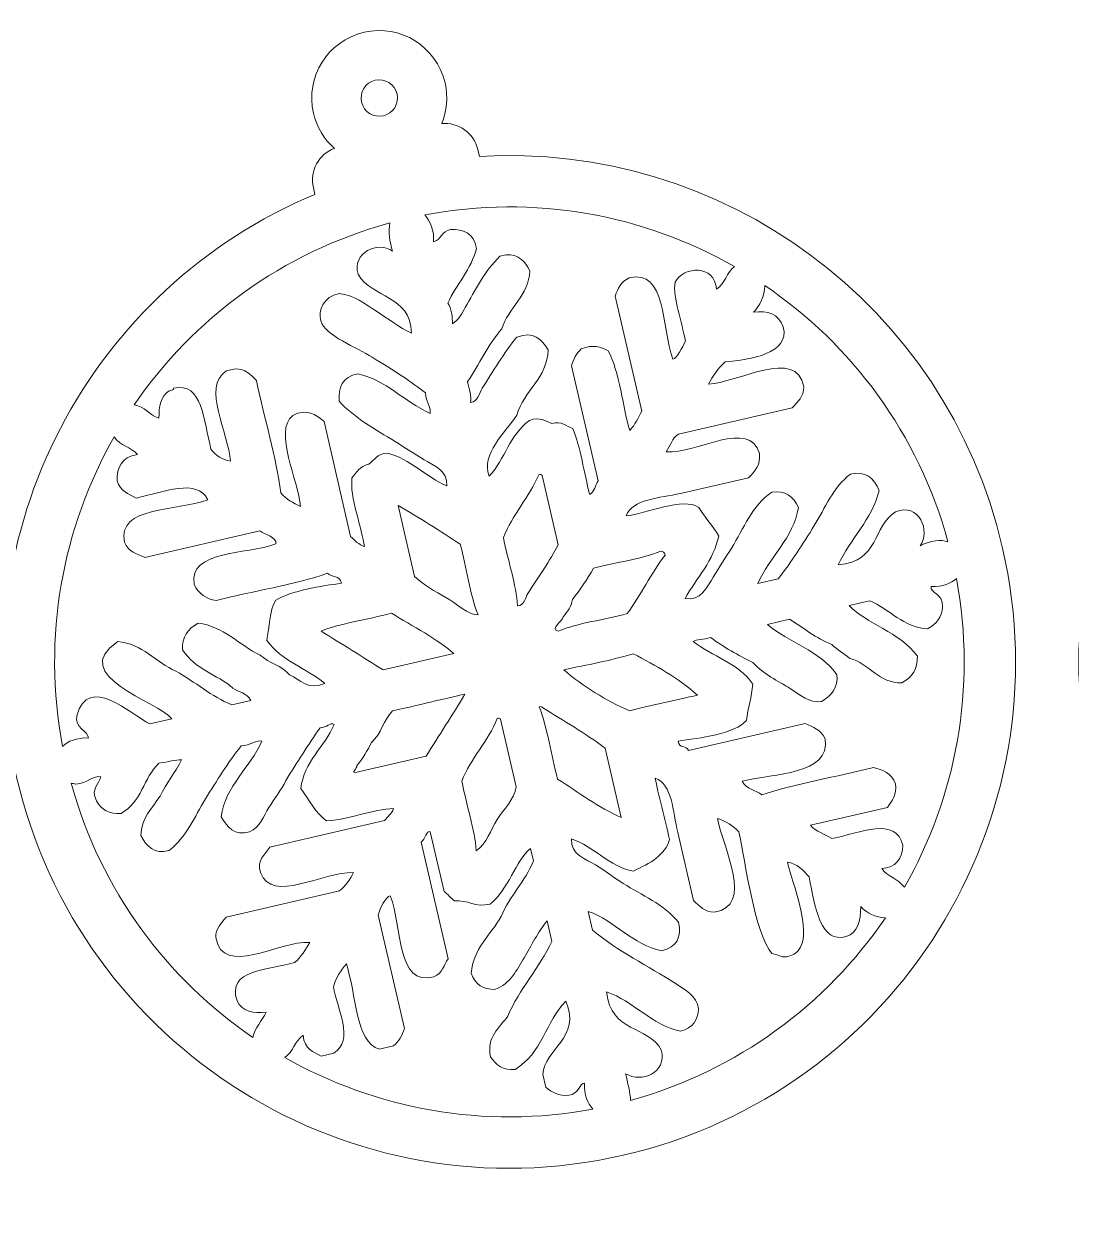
# Model space of a CAD drawing. Header units: millimetres. Extents: x -519 to -76, y -665 to -462.
# Drawn here: x -426.2 to -339.8, y -665 to -566.6 of the extents above; entities that cross this region are included whole.
import ezdxf

# ---------------------------------------------------------------- set-up
doc = ezdxf.new("R2010")
doc.units = ezdxf.units.MM
doc.header["$MEASUREMENT"] = 0
doc.layers.add('layer 1', color=7, linetype='Continuous')

msp = doc.modelspace()

# ---------------------------------------------------------------- linework, layer by layer
at = {"layer": 'layer 1', "color": 1, "lineweight": 9}
for points, knots in [([(-388.6012, -577.5277), (-368.6248, -576.3149), (-350.1087, -589.6522), (-345.457, -609.8007), (-340.272, -632.2591), (-354.2751, -654.6685), (-376.7335, -659.8534), (-399.1919, -665.0383), (-421.6012, -651.0354), (-426.7861, -628.577), (-431.4377, -608.4287), (-420.6426, -588.3243), (-402.1559, -580.6572), (-402.1559, -580.6572), (-402.287, -580.0894), (-402.287, -580.0894), (-402.603, -578.7212), (-401.8389, -577.3444), (-400.5591, -576.8607), (-401.3883, -576.1213), (-402.005, -575.1271), (-402.2739, -573.9623), (-402.9653, -570.9677), (-401.098, -567.9798), (-398.1038, -567.2885), (-395.1092, -566.5972), (-392.1213, -568.4642), (-391.4298, -571.4587), (-391.161, -572.6236), (-391.2793, -573.7874), (-391.7006, -574.8155), (-390.3381, -574.6891), (-389.0481, -575.592), (-388.7323, -576.96), (-388.7323, -576.96), (-388.6012, -577.5277), (-388.6012, -577.5277)], [0, 0, 0, 0, 0.0833333, 0.0833333, 0.0833333, 0.1666667, 0.1666667, 0.1666667, 0.25, 0.25, 0.25, 0.3333333, 0.3333333, 0.3333333, 0.4166667, 0.4166667, 0.4166667, 0.5, 0.5, 0.5, 0.5833333, 0.5833333, 0.5833333, 0.6666667, 0.6666667, 0.6666667, 0.75, 0.75, 0.75, 0.8333333, 0.8333333, 0.8333333, 0.9166667, 0.9166667, 0.9166667, 1, 1, 1, 1]), ([(-299.8983, -577.5278), (-279.9216, -576.3149), (-261.4057, -589.6523), (-256.7541, -609.8009), (-251.5691, -632.2592), (-265.5721, -654.6685), (-288.0304, -659.8535), (-310.4887, -665.0384), (-332.8979, -651.0355), (-338.0828, -628.5771), (-342.7345, -608.4286), (-331.9394, -588.3243), (-313.453, -580.6572), (-313.453, -580.6572), (-313.5841, -580.0894), (-313.5841, -580.0894), (-313.9, -578.7213), (-313.1361, -577.3444), (-311.8561, -576.8607), (-312.6855, -576.1213), (-313.3019, -575.1271), (-313.5709, -573.9623), (-314.2622, -570.9677), (-312.3952, -567.9798), (-309.4007, -567.2885), (-306.4063, -566.5972), (-303.4183, -568.4642), (-302.727, -571.4587), (-302.458, -572.6236), (-302.5764, -573.7874), (-302.9975, -574.8155), (-301.6353, -574.6892), (-300.3452, -575.592), (-300.0293, -576.96), (-300.0293, -576.96), (-299.8983, -577.5278), (-299.8983, -577.5278)], [0, 0, 0, 0, 0.0833333, 0.0833333, 0.0833333, 0.1666667, 0.1666667, 0.1666667, 0.25, 0.25, 0.25, 0.3333333, 0.3333333, 0.3333333, 0.4166667, 0.4166667, 0.4166667, 0.5, 0.5, 0.5, 0.5833333, 0.5833333, 0.5833333, 0.6666667, 0.6666667, 0.6666667, 0.75, 0.75, 0.75, 0.8333333, 0.8333333, 0.8333333, 0.9166667, 0.9166667, 0.9166667, 1, 1, 1, 1]), ([(-397.1894, -571.249), (-396.3822, -571.0626), (-395.5766, -571.5659), (-395.3903, -572.373), (-395.204, -573.1802), (-395.7074, -573.9857), (-396.5146, -574.1721), (-397.3218, -574.3584), (-398.1272, -573.8551), (-398.3135, -573.0479), (-398.4999, -572.2408), (-397.9967, -571.4353), (-397.1894, -571.249)], [0, 0, 0, 0, 0.25, 0.25, 0.25, 0.5, 0.5, 0.5, 0.75, 0.75, 0.75, 1, 1, 1, 1]), ([(-393.106, -582.3478), (-392.6255, -582.8714), (-392.3109, -583.6379), (-392.3757, -584.5541), (-391.6655, -584.3712), (-391.7757, -583.6736), (-390.9709, -583.5439), (-389.9227, -583.5287), (-389.061, -583.8079), (-388.8304, -585.1046), (-389.2792, -586.8277), (-390.477, -588.0783), (-391.2066, -589.6183), (-390.8727, -590.048), (-390.8253, -590.7768), (-390.8158, -591.3111), (-390.3159, -591.0487), (-390.0291, -590.419), (-389.7622, -589.9709), (-388.9475, -588.6091), (-388.1871, -586.9682), (-386.9036, -585.7566), (-386.9036, -585.7566), (-386.3811, -585.6359), (-386.3811, -585.6359), (-385.4008, -585.5405), (-384.8451, -586.1324), (-384.4365, -586.9638), (-384.5103, -588.9906), (-386.2264, -589.9926), (-386.755, -591.7395), (-387.9263, -593.0454), (-388.5741, -594.6782), (-389.5808, -596.0847), (-389.4499, -596.6866), (-389.2289, -597.3427), (-389.317, -597.8033), (-388.7377, -597.7845), (-388.6226, -597.0433), (-388.3622, -596.6254), (-387.5402, -595.3072), (-386.5438, -593.6837), (-385.5063, -592.4085), (-384.1146, -591.9066), (-383.4821, -592.6116), (-382.9375, -593.4571), (-382.9589, -595.7783), (-384.9516, -596.8682), (-385.5206, -598.8427), (-386.4671, -600.348), (-388.5181, -602.0272), (-387.7811, -603.8794), (-386.4789, -602.4692), (-386.1115, -600.476), (-384.4639, -599.2819), (-383.5999, -598.968), (-383.1567, -599.325), (-382.6293, -599.5422), (-381.8096, -599.3021), (-381.433, -599.7641), (-380.8859, -599.9611), (-380.2459, -601.484), (-379.9785, -603.6044), (-379.4978, -605.3854), (-379.0661, -605.1389), (-379.0688, -604.622), (-378.8006, -604.2666), (-378.8006, -604.2666), (-380.9892, -594.7869), (-380.9892, -594.7869), (-380.8819, -594.2229), (-380.5555, -593.7981), (-380.2171, -593.3789), (-379.2102, -593.005), (-378.5652, -593.2192), (-377.9887, -593.5442), (-377.0548, -595.1063), (-376.7288, -598.4703), (-376.2036, -600.1097), (-375.7574, -599.6498), (-375.5048, -599.068), (-375.203, -598.5127), (-375.203, -598.5127), (-377.3921, -589.0309), (-377.3921, -589.0309), (-377.186, -588.4199), (-376.9184, -587.846), (-376.2328, -587.5327), (-373.1585, -586.7617), (-373.603, -591.622), (-372.6368, -594.2249), (-372.2674, -594.1933), (-371.8749, -593.2222), (-371.6067, -592.757), (-371.8863, -591.1379), (-372.663, -589.2091), (-372.4604, -587.8923), (-371.7669, -586.5606), (-369.1747, -586.3918), (-369.0385, -588.4708), (-368.3133, -587.9945), (-368.2499, -587.1061), (-367.5646, -586.6048), (-375.0613, -582.3339), (-384.0414, -580.623), (-393.106, -582.3478)], [0, 0, 0, 0, 0.0285714, 0.0285714, 0.0285714, 0.0571429, 0.0571429, 0.0571429, 0.0857143, 0.0857143, 0.0857143, 0.1142857, 0.1142857, 0.1142857, 0.1428571, 0.1428571, 0.1428571, 0.1714286, 0.1714286, 0.1714286, 0.2, 0.2, 0.2, 0.2285714, 0.2285714, 0.2285714, 0.2571429, 0.2571429, 0.2571429, 0.2857143, 0.2857143, 0.2857143, 0.3142857, 0.3142857, 0.3142857, 0.3428571, 0.3428571, 0.3428571, 0.3714286, 0.3714286, 0.3714286, 0.4, 0.4, 0.4, 0.4285714, 0.4285714, 0.4285714, 0.4571429, 0.4571429, 0.4571429, 0.4857143, 0.4857143, 0.4857143, 0.5142857, 0.5142857, 0.5142857, 0.5428571, 0.5428571, 0.5428571, 0.5714286, 0.5714286, 0.5714286, 0.6, 0.6, 0.6, 0.6285714, 0.6285714, 0.6285714, 0.6571429, 0.6571429, 0.6571429, 0.6857143, 0.6857143, 0.6857143, 0.7142857, 0.7142857, 0.7142857, 0.7428571, 0.7428571, 0.7428571, 0.7714286, 0.7714286, 0.7714286, 0.8, 0.8, 0.8, 0.8285714, 0.8285714, 0.8285714, 0.8571429, 0.8571429, 0.8571429, 0.8857143, 0.8857143, 0.8857143, 0.9142857, 0.9142857, 0.9142857, 0.9428571, 0.9428571, 0.9428571, 0.9714286, 0.9714286, 0.9714286, 1, 1, 1, 1]), ([(-417.0636, -598.0063), (-416.2211, -598.1115), (-415.7914, -598.8705), (-415.0186, -599.0861), (-415.0253, -598.1565), (-414.9174, -597.2968), (-414.1694, -596.8387), (-413.9844, -596.8064), (-413.7949, -596.7732), (-413.8115, -596.6201), (-411.4093, -596.1), (-411.337, -599.3042), (-410.7305, -601.6533), (-410.3257, -602.1849), (-409.7917, -602.5175), (-409.1341, -602.651), (-409.2756, -600.3168), (-411.492, -596.5405), (-409.4836, -595.2092), (-409.4836, -595.2092), (-408.7031, -595.0291), (-408.7031, -595.0291), (-407.9222, -595.0226), (-407.4534, -595.5175), (-406.9773, -595.9974), (-406.3635, -599.0491), (-405.326, -602.364), (-404.9773, -605.2508), (-404.5471, -605.8058), (-403.935, -606.0751), (-403.3483, -606.3766), (-403.4955, -604.3057), (-405.6252, -600.1782), (-403.9856, -598.8663), (-402.8839, -598.2965), (-402.0745, -598.7533), (-401.4103, -599.3632), (-401.4103, -599.3632), (-399.2213, -608.8452), (-399.2213, -608.8452), (-398.8708, -609.1725), (-398.5451, -609.5449), (-398.0719, -609.6735), (-398.2519, -608.296), (-399.3165, -605.5185), (-399.1028, -604.0305), (-398.7436, -603.5877), (-398.4843, -603.0794), (-397.7222, -602.8905), (-397.2219, -602.5745), (-397.1138, -602.013), (-396.1524, -601.9804), (-394.283, -602.483), (-392.9954, -603.9231), (-391.285, -604.6883), (-391.1866, -603.3904), (-392.3677, -603.015), (-393.1567, -602.5218), (-393.9487, -602.0244), (-394.8151, -601.4855), (-395.5552, -601.0211), (-397.167, -600.0134), (-398.8895, -599.0959), (-400.1491, -597.7052), (-400.2417, -596.5772), (-399.9053, -595.712), (-398.6239, -595.437), (-396.3532, -595.9218), (-394.7635, -597.7455), (-392.6646, -598.7123), (-392.5357, -598.3332), (-393.0281, -597.713), (-393.0547, -597.0225), (-394.1275, -596.1206), (-395.6422, -595.1891), (-397.4344, -594.0689), (-398.688, -593.288), (-401.3309, -592.2893), (-401.6785, -591.0808), (-401.9284, -590.2419), (-401.4542, -589.0624), (-400.1526, -588.8153), (-398.9613, -588.946), (-398.0059, -589.7101), (-397.0769, -590.2905), (-396.119, -590.8917), (-395.2334, -591.6185), (-394.1933, -592.0908), (-394.2624, -588.9336), (-397.4633, -589.2513), (-398.6044, -587.222), (-399.1258, -585.4719), (-396.9615, -584.4337), (-395.7532, -585.3339), (-395.9883, -584.5983), (-396.1486, -583.7206), (-395.9727, -583.0088), (-404.873, -585.426), (-412.195, -590.8899), (-417.0636, -598.0063)], [0, 0, 0, 0, 0.030303, 0.030303, 0.030303, 0.0606061, 0.0606061, 0.0606061, 0.0909091, 0.0909091, 0.0909091, 0.1212121, 0.1212121, 0.1212121, 0.1515152, 0.1515152, 0.1515152, 0.1818182, 0.1818182, 0.1818182, 0.2121212, 0.2121212, 0.2121212, 0.2424242, 0.2424242, 0.2424242, 0.2727273, 0.2727273, 0.2727273, 0.3030303, 0.3030303, 0.3030303, 0.3333333, 0.3333333, 0.3333333, 0.3636364, 0.3636364, 0.3636364, 0.3939394, 0.3939394, 0.3939394, 0.4242424, 0.4242424, 0.4242424, 0.4545455, 0.4545455, 0.4545455, 0.4848485, 0.4848485, 0.4848485, 0.5151515, 0.5151515, 0.5151515, 0.5454545, 0.5454545, 0.5454545, 0.5757576, 0.5757576, 0.5757576, 0.6060606, 0.6060606, 0.6060606, 0.6363636, 0.6363636, 0.6363636, 0.6666667, 0.6666667, 0.6666667, 0.6969697, 0.6969697, 0.6969697, 0.7272727, 0.7272727, 0.7272727, 0.7575758, 0.7575758, 0.7575758, 0.7878788, 0.7878788, 0.7878788, 0.8181818, 0.8181818, 0.8181818, 0.8484848, 0.8484848, 0.8484848, 0.8787879, 0.8787879, 0.8787879, 0.9090909, 0.9090909, 0.9090909, 0.9393939, 0.9393939, 0.9393939, 0.969697, 0.969697, 0.969697, 1, 1, 1, 1]), ([(-365.0475, -588.1737), (-365.0767, -588.9796), (-365.4597, -589.8607), (-366.0045, -590.3697), (-364.8379, -590.22), (-363.9185, -590.4722), (-363.5325, -591.576), (-363.0007, -593.8095), (-366.233, -594.2463), (-368.3379, -594.4653), (-368.9248, -594.9878), (-369.3447, -595.6179), (-369.7012, -596.282), (-367.4362, -596.2448), (-362.3732, -593.2001), (-361.8454, -596.5236), (-361.8408, -597.3068), (-362.3341, -597.7723), (-362.8156, -598.252), (-362.8156, -598.252), (-372.1641, -600.4103), (-372.1641, -600.4103), (-372.7467, -600.7503), (-372.8405, -601.3959), (-373.1932, -601.8782), (-370.6962, -602.0272), (-366.2937, -599.135), (-365.5036, -602.0189), (-365.3831, -602.9436), (-365.863, -603.4976), (-366.413, -604.0056), (-366.413, -604.0056), (-371.999, -605.2952), (-371.999, -605.2952), (-373.7498, -605.6994), (-375.9771, -605.7491), (-376.4904, -607.1544), (-374.8992, -606.9868), (-371.7806, -605.5702), (-370.4978, -606.4564), (-369.9883, -607.3024), (-369.3588, -607.9573), (-368.8601, -608.8133), (-369.2703, -610.8504), (-370.6869, -612.2633), (-371.6353, -613.9663), (-370.3532, -614.2492), (-369.7805, -612.9534), (-369.3086, -612.1987), (-368.8073, -611.3999), (-368.2696, -610.5398), (-367.8072, -609.8031), (-366.8081, -608.201), (-366.1049, -606.2993), (-364.49, -605.2054), (-363.3693, -605.008), (-362.7104, -605.5494), (-362.2865, -606.4742), (-362.7126, -608.9849), (-364.6842, -610.5336), (-365.6288, -612.7182), (-365.6288, -612.7182), (-363.9445, -612.3293), (-363.9445, -612.3293), (-362.8384, -610.9475), (-361.9162, -609.4409), (-360.9813, -607.9526), (-360.0825, -606.5068), (-359.4311, -604.8008), (-357.999, -603.7068), (-356.7412, -603.4113), (-356.0559, -604.0348), (-355.6286, -605.0757), (-356.2234, -607.4463), (-358.03, -609.0637), (-359.0044, -611.1888), (-355.5571, -610.8996), (-356.225, -608.0392), (-354.2697, -606.8137), (-352.3253, -606.0101), (-351.3582, -608.4206), (-352.2527, -609.6301), (-351.3299, -609.1357), (-350.5474, -609.0868), (-349.9535, -609.2928), (-352.389, -600.368), (-357.8901, -593.0336), (-365.0475, -588.1737)], [0, 0, 0, 0, 0.0344828, 0.0344828, 0.0344828, 0.0689655, 0.0689655, 0.0689655, 0.1034483, 0.1034483, 0.1034483, 0.137931, 0.137931, 0.137931, 0.1724138, 0.1724138, 0.1724138, 0.2068966, 0.2068966, 0.2068966, 0.2413793, 0.2413793, 0.2413793, 0.2758621, 0.2758621, 0.2758621, 0.3103448, 0.3103448, 0.3103448, 0.3448276, 0.3448276, 0.3448276, 0.3793103, 0.3793103, 0.3793103, 0.4137931, 0.4137931, 0.4137931, 0.4482759, 0.4482759, 0.4482759, 0.4827586, 0.4827586, 0.4827586, 0.5172414, 0.5172414, 0.5172414, 0.5517241, 0.5517241, 0.5517241, 0.5862069, 0.5862069, 0.5862069, 0.6206897, 0.6206897, 0.6206897, 0.6551724, 0.6551724, 0.6551724, 0.6896552, 0.6896552, 0.6896552, 0.7241379, 0.7241379, 0.7241379, 0.7586207, 0.7586207, 0.7586207, 0.7931034, 0.7931034, 0.7931034, 0.8275862, 0.8275862, 0.8275862, 0.862069, 0.862069, 0.862069, 0.8965517, 0.8965517, 0.8965517, 0.9310345, 0.9310345, 0.9310345, 0.9655172, 0.9655172, 0.9655172, 1, 1, 1, 1]), ([(-422.9632, -626.1714), (-422.5271, -625.7183), (-421.822, -625.4154), (-420.8332, -625.4632), (-420.8019, -624.949), (-422.0455, -624.5689), (-421.8021, -623.6348), (-420.8315, -620.1076), (-417.4097, -623.5094), (-415.7689, -624.294), (-415.7689, -624.294), (-413.9473, -623.8734), (-413.9473, -623.8734), (-415.1207, -622.4555), (-422.6197, -620.3251), (-418.4242, -617.521), (-416.4033, -617.6632), (-415.2665, -619.223), (-413.617, -619.9654), (-412.0373, -620.8198), (-410.696, -622.0524), (-409.0151, -622.7347), (-409.0151, -622.7347), (-407.4518, -622.3738), (-407.4518, -622.3738), (-407.7645, -621.7471), (-408.4295, -621.6872), (-408.9198, -621.3437), (-410.2468, -620.1984), (-412.0449, -619.8269), (-413.0668, -618.1977), (-413.1686, -617.1353), (-412.6117, -616.4832), (-411.7995, -615.9916), (-409.7055, -616.2523), (-408.4063, -617.7911), (-406.6739, -618.6379), (-405.939, -619.3001), (-404.9039, -619.4833), (-404.2463, -620.2648), (-403.3417, -620.5973), (-402.8396, -621.5708), (-401.3492, -620.9649), (-402.8813, -619.68), (-404.8825, -619.1498), (-406.1331, -617.4183), (-405.9173, -616.2961), (-405.9242, -615.0301), (-405.3966, -614.1024), (-404.1537, -613.3248), (-401.5588, -612.9147), (-399.973, -612.7112), (-400.0907, -612.015), (-400.7902, -612.244), (-401.1194, -611.8824), (-403.8706, -612.8296), (-407.2944, -613.3582), (-410.3134, -614.1407), (-411.1081, -613.9939), (-411.7551, -613.6062), (-412.1317, -612.7838), (-412.5903, -609.9752), (-407.8873, -610.395), (-405.3748, -609.4462), (-405.2846, -608.935), (-406.2953, -608.672), (-406.7161, -608.3872), (-406.7161, -608.3872), (-416.1979, -610.5762), (-416.1979, -610.5762), (-416.8217, -610.2696), (-417.5489, -610.1334), (-417.858, -609.3157), (-418.4988, -606.3205), (-413.561, -606.8132), (-411.0018, -605.8171), (-411.8688, -604.0052), (-414.6229, -605.2068), (-416.9149, -605.6802), (-417.5187, -605.3421), (-418.2061, -605.1378), (-418.4752, -604.2606), (-418.4818, -603.1811), (-418.1692, -602.3035), (-416.7849, -602.0933), (-417.3309, -601.454), (-418.2402, -601.401), (-418.7025, -600.6262), (-422.9754, -608.1232), (-424.6878, -617.1048), (-422.9632, -626.1714)], [0, 0, 0, 0, 0.0333333, 0.0333333, 0.0333333, 0.0666667, 0.0666667, 0.0666667, 0.1, 0.1, 0.1, 0.1333333, 0.1333333, 0.1333333, 0.1666667, 0.1666667, 0.1666667, 0.2, 0.2, 0.2, 0.2333333, 0.2333333, 0.2333333, 0.2666667, 0.2666667, 0.2666667, 0.3, 0.3, 0.3, 0.3333333, 0.3333333, 0.3333333, 0.3666667, 0.3666667, 0.3666667, 0.4, 0.4, 0.4, 0.4333333, 0.4333333, 0.4333333, 0.4666667, 0.4666667, 0.4666667, 0.5, 0.5, 0.5, 0.5333333, 0.5333333, 0.5333333, 0.5666667, 0.5666667, 0.5666667, 0.6, 0.6, 0.6, 0.6333333, 0.6333333, 0.6333333, 0.6666667, 0.6666667, 0.6666667, 0.7, 0.7, 0.7, 0.7333333, 0.7333333, 0.7333333, 0.7666667, 0.7666667, 0.7666667, 0.8, 0.8, 0.8, 0.8333333, 0.8333333, 0.8333333, 0.8666667, 0.8666667, 0.8666667, 0.9, 0.9, 0.9, 0.9333333, 0.9333333, 0.9333333, 0.9666667, 0.9666667, 0.9666667, 1, 1, 1, 1]), ([(-386.6121, -608.9437), (-386.6121, -608.9437), (-386.6121, -608.9437), (-386.6121, -608.9437), (-385.8885, -607.061), (-384.4754, -605.6116), (-383.708, -603.7583), (-383.5582, -603.7026), (-383.4681, -603.7322), (-383.4147, -603.8266), (-383.4147, -603.8266), (-382.0951, -609.5422), (-382.0951, -609.5422), (-382.7875, -610.8546), (-383.7227, -612.2126), (-384.5927, -613.54), (-384.8294, -613.904), (-384.9073, -614.6049), (-385.4493, -614.5567), (-385.554, -612.8675), (-386.2528, -610.8007), (-386.6121, -608.9437)], [0, 0, 0, 0, 0.1428571, 0.1428571, 0.1428571, 0.2857143, 0.2857143, 0.2857143, 0.4285714, 0.4285714, 0.4285714, 0.5714286, 0.5714286, 0.5714286, 0.7142857, 0.7142857, 0.7142857, 0.8571429, 0.8571429, 0.8571429, 1, 1, 1, 1]), ([(-393.9449, -612.1417), (-393.9449, -612.1417), (-393.9449, -612.1417), (-393.9449, -612.1417), (-393.9449, -612.1417), (-395.2947, -606.295), (-395.2947, -606.295), (-393.5474, -607.2894), (-391.854, -608.3826), (-390.176, -609.4916), (-389.6576, -611.3895), (-389.3818, -613.6712), (-388.6993, -615.3071), (-389.497, -615.3763), (-390.5292, -614.3392), (-391.3559, -613.8682), (-392.2629, -613.3599), (-393.1805, -612.878), (-393.9449, -612.1417)], [0, 0, 0, 0, 0.1666667, 0.1666667, 0.1666667, 0.3333333, 0.3333333, 0.3333333, 0.5, 0.5, 0.5, 0.6666667, 0.6666667, 0.6666667, 0.8333333, 0.8333333, 0.8333333, 1, 1, 1, 1]), ([(-379.1894, -611.4702), (-379.1894, -611.4702), (-379.1894, -611.4702), (-379.1894, -611.4702), (-379.6924, -612.379), (-380.307, -613.2176), (-380.9161, -614.0592), (-381.0144, -614.6265), (-381.3385, -615.0506), (-381.6826, -615.4667), (-381.7567, -615.863), (-382.8028, -616.472), (-382.0965, -616.6559), (-380.5194, -615.9743), (-378.2531, -615.7234), (-376.4085, -615.2069), (-375.275, -613.6563), (-374.4462, -611.915), (-373.2852, -610.3815), (-373.3313, -610.1579), (-373.4605, -610.0728), (-373.6332, -610.051), (-375.1643, -610.7246), (-377.388, -610.9636), (-379.1894, -611.4702)], [0, 0, 0, 0, 0.125, 0.125, 0.125, 0.25, 0.25, 0.25, 0.375, 0.375, 0.375, 0.5, 0.5, 0.5, 0.625, 0.625, 0.625, 0.75, 0.75, 0.75, 0.875, 0.875, 0.875, 1, 1, 1, 1]), ([(-349.258, -612.3214), (-349.6837, -612.7223), (-350.3652, -612.9918), (-351.3439, -612.9774), (-351.4506, -613.5112), (-350.3067, -613.5646), (-350.4046, -614.6764), (-350.4318, -615.5095), (-350.9064, -616.0648), (-351.6332, -616.4646), (-353.6412, -616.3548), (-354.7673, -614.8402), (-356.4108, -614.1471), (-356.4108, -614.1471), (-358.0983, -614.5367), (-358.0983, -614.5367), (-356.7301, -616.0239), (-353.9157, -616.7383), (-352.4803, -618.7122), (-352.4409, -619.7385), (-352.8849, -620.4631), (-353.7505, -620.9192), (-355.6343, -620.9773), (-356.4532, -619.3148), (-358.0477, -618.9038), (-358.5355, -618.5016), (-359.0903, -618.2021), (-359.5459, -617.7424), (-360.8331, -617.2543), (-361.8704, -616.3652), (-363.0333, -615.676), (-363.0333, -615.676), (-364.8493, -616.0953), (-364.8493, -616.0953), (-363.0343, -617.6347), (-360.603, -618.1914), (-359.1079, -620.2423), (-359.0247, -621.2937), (-359.5326, -621.9732), (-360.3751, -622.4487), (-361.3809, -622.6133), (-362.1617, -621.8892), (-362.9419, -621.3998), (-364.0236, -620.7238), (-365.1184, -620.2346), (-366.039, -619.2415), (-367.2599, -618.6451), (-368.4338, -617.9768), (-369.5259, -617.175), (-370.071, -617.4046), (-370.7692, -617.2934), (-370.9548, -617.5049), (-369.3771, -618.7789), (-367.2803, -619.2155), (-366.0415, -621.0217), (-366.1441, -622.0693), (-366.4588, -622.9826), (-366.5802, -624.0165), (-367.5043, -625.1346), (-370.4802, -625.4668), (-372.2024, -625.7283), (-372.1415, -626.3389), (-371.519, -626.0537), (-371.3464, -626.4889), (-371.3464, -626.4889), (-361.7346, -624.2698), (-361.7346, -624.2698), (-361.082, -624.5299), (-360.4329, -624.7993), (-360.076, -625.5278), (-359.6794, -628.5609), (-364.2628, -628.3331), (-366.926, -629.0248), (-366.5718, -629.6959), (-365.8284, -629.7595), (-365.2973, -630.1541), (-362.5518, -629.2028), (-359.1212, -628.6799), (-356.1081, -627.8936), (-355.3378, -628.087), (-354.601, -628.3331), (-354.2891, -629.2534), (-354.1703, -630.1072), (-354.5593, -630.6395), (-354.9382, -631.1837), (-354.9382, -631.1837), (-361.3042, -632.6534), (-361.3042, -632.6534), (-360.8192, -633.1813), (-360.1299, -633.3822), (-359.546, -633.7496), (-357.1759, -633.2799), (-354.251, -631.916), (-353.6668, -634.3083), (-353.689, -635.3324), (-354.28, -636.216), (-355.4203, -636.2155), (-354.91, -636.9194), (-354.0561, -637.0628), (-353.5499, -637.7674), (-349.2879, -630.2989), (-347.5683, -621.3553), (-349.258, -612.3214)], [0, 0, 0, 0, 0.0294118, 0.0294118, 0.0294118, 0.0588235, 0.0588235, 0.0588235, 0.0882353, 0.0882353, 0.0882353, 0.1176471, 0.1176471, 0.1176471, 0.1470588, 0.1470588, 0.1470588, 0.1764706, 0.1764706, 0.1764706, 0.2058824, 0.2058824, 0.2058824, 0.2352941, 0.2352941, 0.2352941, 0.2647059, 0.2647059, 0.2647059, 0.2941176, 0.2941176, 0.2941176, 0.3235294, 0.3235294, 0.3235294, 0.3529412, 0.3529412, 0.3529412, 0.3823529, 0.3823529, 0.3823529, 0.4117647, 0.4117647, 0.4117647, 0.4411765, 0.4411765, 0.4411765, 0.4705882, 0.4705882, 0.4705882, 0.5, 0.5, 0.5, 0.5294118, 0.5294118, 0.5294118, 0.5588235, 0.5588235, 0.5588235, 0.5882353, 0.5882353, 0.5882353, 0.6176471, 0.6176471, 0.6176471, 0.6470588, 0.6470588, 0.6470588, 0.6764706, 0.6764706, 0.6764706, 0.7058824, 0.7058824, 0.7058824, 0.7352941, 0.7352941, 0.7352941, 0.7647059, 0.7647059, 0.7647059, 0.7941176, 0.7941176, 0.7941176, 0.8235294, 0.8235294, 0.8235294, 0.8529412, 0.8529412, 0.8529412, 0.8823529, 0.8823529, 0.8823529, 0.9117647, 0.9117647, 0.9117647, 0.9411765, 0.9411765, 0.9411765, 0.9705882, 0.9705882, 0.9705882, 1, 1, 1, 1]), ([(-396.5436, -619.8555), (-396.5436, -619.8555), (-396.5436, -619.8555), (-396.5436, -619.8555), (-396.5436, -619.8555), (-390.6985, -618.506), (-390.6985, -618.506), (-391.9485, -617.3695), (-394.1602, -616.2176), (-395.8458, -615.1792), (-397.8052, -615.696), (-400.319, -616.0761), (-401.6575, -616.6574), (-399.9443, -617.711), (-398.2304, -618.7636), (-396.5436, -619.8555)], [0, 0, 0, 0, 0.2, 0.2, 0.2, 0.4, 0.4, 0.4, 0.6, 0.6, 0.6, 0.8, 0.8, 0.8, 1, 1, 1, 1]), ([(-376.1996, -623.2309), (-376.1996, -623.2309), (-376.1996, -623.2309), (-376.1996, -623.2309), (-378.1758, -622.3579), (-380.0033, -621.2505), (-381.6371, -619.835), (-379.5844, -619.4117), (-377.9853, -619.128), (-375.9225, -618.5157), (-374.0485, -619.4863), (-372.1996, -620.5032), (-370.6163, -621.9419), (-372.2498, -622.297), (-374.6361, -622.8162), (-376.1996, -623.2309)], [0, 0, 0, 0, 0.2, 0.2, 0.2, 0.4, 0.4, 0.4, 0.6, 0.6, 0.6, 0.8, 0.8, 0.8, 1, 1, 1, 1]), ([(-389.79, -621.8533), (-389.79, -621.8533), (-389.79, -621.8533), (-389.79, -621.8533), (-390.8182, -623.5825), (-391.9436, -625.2507), (-392.9874, -626.9702), (-392.9874, -626.9702), (-398.6997, -628.289), (-398.6997, -628.289), (-399.3107, -628.4194), (-398.6149, -627.9544), (-398.6909, -627.7403), (-398.2236, -627.1406), (-397.8238, -626.5016), (-397.4928, -625.8223), (-396.6688, -625.1116), (-396.5226, -623.9811), (-395.764, -623.2325), (-393.8229, -622.8079), (-391.3105, -622.1666), (-389.79, -621.8533)], [0, 0, 0, 0, 0.1428571, 0.1428571, 0.1428571, 0.2857143, 0.2857143, 0.2857143, 0.4285714, 0.4285714, 0.4285714, 0.5714286, 0.5714286, 0.5714286, 0.7142857, 0.7142857, 0.7142857, 0.8571429, 0.8571429, 0.8571429, 1, 1, 1, 1]), ([(-382.1508, -628.844), (-382.1508, -628.844), (-382.1508, -628.844), (-382.1508, -628.844), (-380.4306, -629.9388), (-378.8015, -631.1849), (-376.9075, -632.0122), (-376.9075, -632.0122), (-378.2267, -626.2978), (-378.2267, -626.2978), (-379.8678, -625.0699), (-381.6371, -624.0427), (-383.3731, -622.9731), (-383.4266, -622.8787), (-383.5171, -622.8467), (-383.662, -622.9017), (-382.9916, -624.6121), (-382.6703, -626.8856), (-382.1508, -628.844)], [0, 0, 0, 0, 0.1666667, 0.1666667, 0.1666667, 0.3333333, 0.3333333, 0.3333333, 0.5, 0.5, 0.5, 0.6666667, 0.6666667, 0.6666667, 0.8333333, 0.8333333, 0.8333333, 1, 1, 1, 1]), ([(-390.0466, -629.0266), (-389.6782, -630.9239), (-388.9671, -633.0356), (-388.857, -634.771), (-387.9872, -634.1354), (-387.6681, -633.043), (-387.1273, -632.1843), (-386.589, -631.3151), (-385.7396, -630.5776), (-385.558, -629.4947), (-385.558, -629.4947), (-386.8474, -623.9089), (-386.8474, -623.9089), (-386.904, -623.8149), (-386.9933, -623.7849), (-387.1425, -623.8434), (-387.8366, -625.7382), (-389.3543, -627.1273), (-390.0466, -629.0266)], [0, 0, 0, 0, 0.1666667, 0.1666667, 0.1666667, 0.3333333, 0.3333333, 0.3333333, 0.5, 0.5, 0.5, 0.6666667, 0.6666667, 0.6666667, 0.8333333, 0.8333333, 0.8333333, 1, 1, 1, 1]), ([(-407.2668, -650.1561), (-407.0923, -649.3429), (-406.5444, -648.7616), (-406.1701, -648.0704), (-407.2438, -648.1851), (-408.1507, -648.0343), (-408.5799, -647.1222), (-409.4657, -644.5325), (-406.0624, -644.6197), (-403.831, -643.9736), (-403.2517, -643.5246), (-402.9764, -642.8795), (-402.5752, -642.3171), (-405.1348, -642.1426), (-409.7491, -645.2599), (-410.3308, -641.9201), (-410.3848, -641.1422), (-409.8375, -640.7411), (-409.4904, -640.2179), (-409.4904, -640.2179), (-400.1382, -638.0587), (-400.1382, -638.0587), (-399.6205, -637.6401), (-399.2714, -637.1172), (-398.9783, -636.5611), (-401.4615, -636.4408), (-405.7282, -639.1788), (-406.6445, -636.551), (-406.9867, -635.4858), (-406.2471, -635.0956), (-405.8907, -634.4641), (-405.8907, -634.4641), (-396.4112, -632.2756), (-396.4112, -632.2756), (-396.1915, -631.9314), (-395.7859, -631.7018), (-395.6847, -631.2857), (-397.3049, -631.2703), (-399.5722, -632.2898), (-401.199, -632.2843), (-402.0982, -631.7044), (-402.6263, -630.5403), (-403.3145, -629.6268), (-403.0948, -627.4333), (-401.3369, -626.1947), (-400.5696, -624.342), (-400.9186, -624.1345), (-401.1634, -624.623), (-401.7372, -624.6116), (-402.7161, -626.036), (-403.6373, -627.5027), (-404.5658, -628.9574), (-404.9247, -629.7716), (-405.4874, -630.4559), (-405.962, -631.1958), (-406.4065, -631.8853), (-406.6698, -632.8242), (-407.5533, -633.2042), (-408.825, -633.5774), (-409.3752, -632.8028), (-409.8882, -631.9658), (-409.5521, -629.3991), (-407.4859, -627.9128), (-406.5427, -625.721), (-406.9248, -625.5931), (-407.5435, -626.0824), (-408.2354, -626.1118), (-409.3399, -627.4871), (-410.2608, -628.9991), (-411.188, -630.4862), (-412.0915, -631.9331), (-412.7416, -633.639), (-414.1778, -634.7336), (-415.4276, -635.0783), (-416.038, -634.3971), (-416.5156, -633.4959), (-416.5148, -632.0869), (-415.5882, -631.2593), (-414.9333, -630.2594), (-414.4391, -629.1983), (-413.6619, -628.3119), (-413.1676, -627.2505), (-413.659, -627.2837), (-414.2179, -627.4048), (-415.019, -627.5418), (-416.3384, -628.751), (-416.4096, -630.7417), (-418.1632, -631.6879), (-419.0949, -631.7542), (-419.7555, -631.3886), (-420.1831, -630.6472), (-420.6801, -629.5931), (-419.9527, -629.3103), (-419.8196, -628.6502), (-420.4026, -628.5178), (-420.9764, -629.2234), (-421.8698, -629.2595), (-422.0103, -629.2427), (-422.1421, -629.214), (-422.2653, -629.1754), (-419.8251, -638.03), (-414.3653, -645.3124), (-407.2668, -650.1561)], [0, 0, 0, 0, 0.0294118, 0.0294118, 0.0294118, 0.0588235, 0.0588235, 0.0588235, 0.0882353, 0.0882353, 0.0882353, 0.1176471, 0.1176471, 0.1176471, 0.1470588, 0.1470588, 0.1470588, 0.1764706, 0.1764706, 0.1764706, 0.2058824, 0.2058824, 0.2058824, 0.2352941, 0.2352941, 0.2352941, 0.2647059, 0.2647059, 0.2647059, 0.2941176, 0.2941176, 0.2941176, 0.3235294, 0.3235294, 0.3235294, 0.3529412, 0.3529412, 0.3529412, 0.3823529, 0.3823529, 0.3823529, 0.4117647, 0.4117647, 0.4117647, 0.4411765, 0.4411765, 0.4411765, 0.4705882, 0.4705882, 0.4705882, 0.5, 0.5, 0.5, 0.5294118, 0.5294118, 0.5294118, 0.5588235, 0.5588235, 0.5588235, 0.5882353, 0.5882353, 0.5882353, 0.6176471, 0.6176471, 0.6176471, 0.6470588, 0.6470588, 0.6470588, 0.6764706, 0.6764706, 0.6764706, 0.7058824, 0.7058824, 0.7058824, 0.7352941, 0.7352941, 0.7352941, 0.7647059, 0.7647059, 0.7647059, 0.7941176, 0.7941176, 0.7941176, 0.8235294, 0.8235294, 0.8235294, 0.8529412, 0.8529412, 0.8529412, 0.8823529, 0.8823529, 0.8823529, 0.9117647, 0.9117647, 0.9117647, 0.9411765, 0.9411765, 0.9411765, 0.9705882, 0.9705882, 0.9705882, 1, 1, 1, 1]), ([(-355.1166, -640.2783), (-355.882, -640.2445), (-356.6971, -639.8927), (-357.1531, -639.3529), (-357.1325, -640.528), (-357.4004, -641.5422), (-358.3628, -641.8233), (-360.4526, -642.4337), (-360.9127, -639.4794), (-361.4112, -636.9177), (-361.8982, -636.331), (-362.4304, -635.8187), (-363.1995, -635.6899), (-362.5555, -638.1562), (-360.6176, -642.7705), (-363.0537, -643.4531), (-363.6706, -643.6252), (-363.8375, -643.3404), (-364.4701, -643.2332), (-365.8844, -641.5932), (-366.666, -635.6892), (-367.1968, -633.1916), (-367.6959, -632.6853), (-368.2802, -632.3133), (-368.9531, -632.0918), (-368.5082, -634.5859), (-365.8949, -639.3167), (-369.2255, -639.813), (-370.0302, -639.8629), (-370.4357, -639.2629), (-370.9509, -638.8457), (-370.9509, -638.8457), (-372.2401, -633.2622), (-372.2401, -633.2622), (-372.6453, -631.5065), (-372.6847, -629.2577), (-374.0999, -628.7655), (-373.8783, -630.0272), (-373.265, -632.1617), (-372.9307, -633.8297), (-373.2477, -635.1166), (-374.5327, -635.7921), (-375.888, -636.428), (-377.9441, -636.0973), (-379.1185, -634.3645), (-381.0108, -633.7818), (-381.0763, -635.1072), (-379.7629, -635.4552), (-379.0178, -635.9207), (-378.2211, -636.4145), (-377.4763, -636.9924), (-376.7461, -637.4484), (-375.1864, -638.4248), (-373.4184, -639.1377), (-372.1819, -640.6342), (-371.8917, -641.8906), (-372.3248, -642.6959), (-373.5512, -643.0023), (-375.9623, -642.5317), (-377.4109, -640.5208), (-379.6316, -639.7552), (-379.6316, -639.7552), (-379.2714, -641.3162), (-379.2714, -641.3162), (-377.1234, -643.0533), (-374.7537, -644.2172), (-372.369, -645.7401), (-371.6638, -646.1936), (-370.6695, -646.7105), (-370.5323, -647.7787), (-370.5666, -648.6827), (-370.9489, -649.3718), (-372.0217, -649.6269), (-374.4105, -649.1164), (-375.8838, -647.1511), (-378.1021, -646.3804), (-377.7486, -649.8419), (-374.7472, -649.0663), (-373.5679, -651.2146), (-373.1343, -653.025), (-375.2018, -653.95), (-376.5436, -653.1315), (-376.3742, -653.8861), (-376.1428, -654.6781), (-376.1327, -655.3317), (-367.256, -652.8851), (-359.9596, -647.4033), (-355.1166, -640.2783)], [0, 0, 0, 0, 0.0344828, 0.0344828, 0.0344828, 0.0689655, 0.0689655, 0.0689655, 0.1034483, 0.1034483, 0.1034483, 0.137931, 0.137931, 0.137931, 0.1724138, 0.1724138, 0.1724138, 0.2068966, 0.2068966, 0.2068966, 0.2413793, 0.2413793, 0.2413793, 0.2758621, 0.2758621, 0.2758621, 0.3103448, 0.3103448, 0.3103448, 0.3448276, 0.3448276, 0.3448276, 0.3793103, 0.3793103, 0.3793103, 0.4137931, 0.4137931, 0.4137931, 0.4482759, 0.4482759, 0.4482759, 0.4827586, 0.4827586, 0.4827586, 0.5172414, 0.5172414, 0.5172414, 0.5517241, 0.5517241, 0.5517241, 0.5862069, 0.5862069, 0.5862069, 0.6206897, 0.6206897, 0.6206897, 0.6551724, 0.6551724, 0.6551724, 0.6896552, 0.6896552, 0.6896552, 0.7241379, 0.7241379, 0.7241379, 0.7586207, 0.7586207, 0.7586207, 0.7931034, 0.7931034, 0.7931034, 0.8275862, 0.8275862, 0.8275862, 0.862069, 0.862069, 0.862069, 0.8965517, 0.8965517, 0.8965517, 0.9310345, 0.9310345, 0.9310345, 0.9655172, 0.9655172, 0.9655172, 1, 1, 1, 1]), ([(-379.228, -656.0475), (-379.6804, -655.591), (-379.9752, -654.8746), (-379.921, -653.9112), (-380.2872, -653.8383), (-380.3981, -654.8721), (-381.2039, -654.8958), (-382.0706, -655.0345), (-382.6141, -654.6586), (-383.1312, -654.2439), (-383.1312, -654.2439), (-383.3709, -653.2054), (-383.3709, -653.2054), (-383.2703, -651.1219), (-380.1491, -650.1613), (-381.4796, -647.1602), (-383.1459, -648.8626), (-383.3959, -651.4472), (-385.6584, -652.7752), (-386.626, -652.8952), (-387.229, -652.4443), (-387.6749, -651.7364), (-388.0234, -650.112), (-386.9683, -649.3661), (-386.2588, -648.3968), (-385.3145, -646.172), (-383.6568, -644.3968), (-382.619, -642.2245), (-382.619, -642.2245), (-383.0091, -640.535), (-383.0091, -640.535), (-383.7808, -641.458), (-384.2797, -642.5656), (-384.9115, -643.5731), (-385.4938, -644.5084), (-386.0242, -645.7458), (-387.3172, -646.1805), (-388.2494, -646.1855), (-388.9465, -645.8261), (-389.264, -644.8531), (-389.1477, -642.8514), (-387.6743, -641.6975), (-386.7899, -640.1759), (-386.1434, -638.5053), (-384.8035, -637.2703), (-384.1484, -635.6), (-384.1484, -635.6), (-384.3883, -634.5616), (-384.3883, -634.5616), (-385.5944, -635.5875), (-386.2104, -637.9468), (-387.7079, -639.1569), (-388.9327, -639.4586), (-389.5543, -638.7913), (-390.6437, -638.8771), (-390.9596, -638.6672), (-391.2018, -638.3441), (-391.5051, -638.1179), (-391.5051, -638.1179), (-392.6436, -633.1857), (-392.6436, -633.1857), (-392.9508, -633.0002), (-393.0637, -633.877), (-393.4036, -634.044), (-393.4036, -634.044), (-391.1852, -643.6531), (-391.1852, -643.6531), (-391.5223, -644.1819), (-391.6424, -644.8525), (-392.3471, -645.1511), (-395.4521, -645.9747), (-394.9536, -641.0273), (-395.9414, -638.459), (-396.3008, -638.5313), (-396.8002, -639.4763), (-396.9411, -640.0587), (-396.9411, -640.0587), (-394.7818, -649.412), (-394.7818, -649.412), (-394.9641, -649.961), (-395.205, -650.478), (-395.6804, -650.8464), (-395.6804, -650.8464), (-396.8512, -651.1167), (-396.8512, -651.1167), (-398.8483, -650.5211), (-398.739, -646.5467), (-399.568, -644.0862), (-400.0501, -644.6348), (-400.4304, -645.2515), (-400.6372, -645.9738), (-400.3435, -647.6402), (-398.8792, -650.4194), (-400.6057, -651.4367), (-400.6057, -651.4367), (-401.6473, -651.6772), (-401.6473, -651.6772), (-402.2741, -651.3205), (-403.0182, -651.148), (-403.1331, -649.9683), (-403.8455, -650.4469), (-403.9293, -651.3185), (-404.6511, -651.7888), (-397.1854, -656.0343), (-388.251, -657.7416), (-379.228, -656.0475)], [0, 0, 0, 0, 0.0285714, 0.0285714, 0.0285714, 0.0571429, 0.0571429, 0.0571429, 0.0857143, 0.0857143, 0.0857143, 0.1142857, 0.1142857, 0.1142857, 0.1428571, 0.1428571, 0.1428571, 0.1714286, 0.1714286, 0.1714286, 0.2, 0.2, 0.2, 0.2285714, 0.2285714, 0.2285714, 0.2571429, 0.2571429, 0.2571429, 0.2857143, 0.2857143, 0.2857143, 0.3142857, 0.3142857, 0.3142857, 0.3428571, 0.3428571, 0.3428571, 0.3714286, 0.3714286, 0.3714286, 0.4, 0.4, 0.4, 0.4285714, 0.4285714, 0.4285714, 0.4571429, 0.4571429, 0.4571429, 0.4857143, 0.4857143, 0.4857143, 0.5142857, 0.5142857, 0.5142857, 0.5428571, 0.5428571, 0.5428571, 0.5714286, 0.5714286, 0.5714286, 0.6, 0.6, 0.6, 0.6285714, 0.6285714, 0.6285714, 0.6571429, 0.6571429, 0.6571429, 0.6857143, 0.6857143, 0.6857143, 0.7142857, 0.7142857, 0.7142857, 0.7428571, 0.7428571, 0.7428571, 0.7714286, 0.7714286, 0.7714286, 0.8, 0.8, 0.8, 0.8285714, 0.8285714, 0.8285714, 0.8571429, 0.8571429, 0.8571429, 0.8857143, 0.8857143, 0.8857143, 0.9142857, 0.9142857, 0.9142857, 0.9428571, 0.9428571, 0.9428571, 0.9714286, 0.9714286, 0.9714286, 1, 1, 1, 1])]:
    msp.add_open_spline(points, degree=3, knots=knots, dxfattribs=at)

doc.saveas('drawing.dxf')
